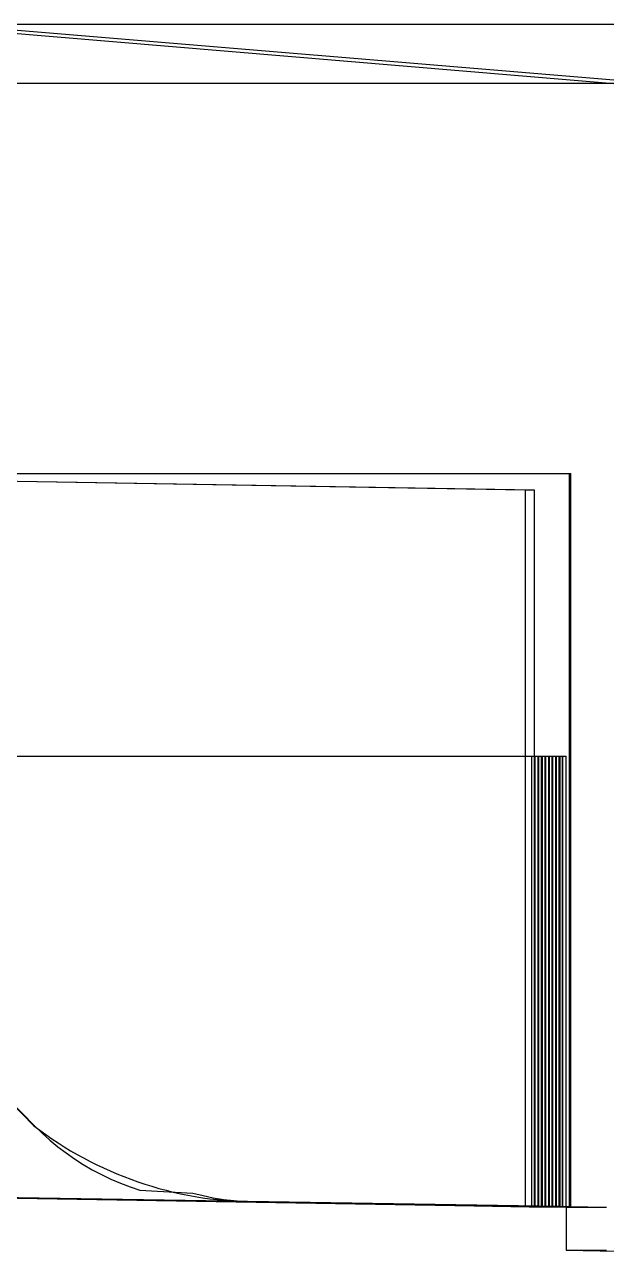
# Model space of a CAD drawing. Extents: x 0 to 233, y 0 to 414.
# Drawn here: x 100.63 to 118.82, y 68.03 to 106.51 of the extents above; entities that cross this region are included whole.
import ezdxf

# ---------------------------------------------------------------- set-up
doc = ezdxf.new("R2010")
doc.units = 0
doc.layers.add('-15N-THT. THIẾT BỊ ĐÓNG MỞ', color=40, linetype='CONTINUOUS')

# ---------------------------------------------------------------- blocks, each defined once
blk = doc.blocks.new('06 - N - SC VSD CHIẾU HÔNG ATV630U75~D11N4')
at = {"layer": '-15N-THT. THIẾT BỊ ĐÓNG MỞ'}
for p, q in [((-107.873, -100.44), (-200.189, -100.44)), ((-107.873, -102.795), (-136.133, -100.44)), ((-107.873, -102.684), (-134.872, -100.44)), ((-107.873, -102.282), (-200.23, -102.282)), ((-147.899, -114.481), (-115.293, -114.481)), ((-116.718, -115.003), (-147.673, -114.486)), ((-116.423, -115.003), (-147.648, -114.481)), ((-115.334, -137.422), (-115.334, -114.481)), ((-115.293, -137.425), (-115.293, -114.481)), ((-116.718, -115.003), (-116.718, -137.423)), ((-116.423, -115.003), (-116.718, -115.003)), ((-116.423, -137.425), (-116.423, -115.003)), ((-132.082, -134.894), (-145.414, -121.328)), ((-132.062, -134.894), (-145.392, -121.328)), ((-151.473, -123.333), (-115.431, -123.333)), ((-116.51, -137.422), (-116.51, -123.333)), ((-116.4, -137.422), (-116.4, -123.333)), ((-116.313, -137.425), (-116.313, -123.333)), ((-116.289, -137.422), (-116.289, -123.333)), ((-116.203, -137.425), (-116.203, -123.333)), ((-116.179, -137.422), (-116.179, -123.333)), ((-116.092, -137.425), (-116.092, -123.333)), ((-116.069, -137.422), (-116.069, -123.333)), ((-115.982, -137.425), (-115.982, -123.333)), ((-115.959, -137.422), (-115.959, -123.333)), ((-115.872, -137.425), (-115.872, -123.333)), ((-115.849, -137.422), (-115.849, -123.333)), ((-115.762, -137.425), (-115.762, -123.333)), ((-115.738, -137.422), (-115.738, -123.333)), ((-115.652, -137.425), (-115.652, -123.333)), ((-115.628, -137.422), (-115.628, -123.333)), ((-115.548, -137.421), (-115.548, -123.333)), ((-115.542, -137.425), (-115.542, -123.333)), ((-115.431, -137.425), (-115.431, -123.333)), ((-132.082, -134.894), (-132.062, -134.894)), ((-132.062, -134.894), (-131.829, -135.121)), ((-131.829, -135.121), (-131.588, -135.339)), ((-131.588, -135.339), (-131.337, -135.546)), ((-131.337, -135.546), (-131.079, -135.743)), ((-131.079, -135.743), (-130.812, -135.929)), ((-130.812, -135.929), (-130.539, -136.105)), ((-130.539, -136.105), (-130.258, -136.269)), ((-130.258, -136.269), (-129.971, -136.421)), ((-129.971, -136.421), (-129.677, -136.561)), ((-129.677, -136.561), (-129.379, -136.69)), ((-129.379, -136.69), (-129.075, -136.806)), ((-129.075, -136.806), (-128.767, -136.909)), ((-128.767, -136.909), (-127.109, -137)), ((-142.923, -136.988), (-116.427, -137.425)), ((-142.902, -136.988), (-116.423, -137.425)), ((-142.815, -136.988), (-116.51, -137.422)), ((-116.313, -137.425), (-142.792, -136.988)), ((-116.4, -137.422), (-142.705, -136.988)), ((-116.203, -137.425), (-142.682, -136.988)), ((-116.289, -137.422), (-142.595, -136.988)), ((-116.092, -137.425), (-142.571, -136.988)), ((-116.179, -137.422), (-142.485, -136.988)), ((-115.982, -137.425), (-142.461, -136.988)), ((-116.069, -137.422), (-142.374, -136.988)), ((-115.872, -137.425), (-142.351, -136.988)), ((-115.959, -137.422), (-142.264, -136.988)), ((-115.762, -137.425), (-142.241, -136.988)), ((-115.849, -137.422), (-142.154, -136.988)), ((-115.652, -137.425), (-142.131, -136.988)), ((-115.738, -137.422), (-142.044, -136.988)), ((-115.542, -137.425), (-142.02, -136.988)), ((-115.628, -137.422), (-141.934, -136.988)), ((-115.431, -137.425), (-141.91, -136.988)), ((-127.109, -137), (-126.794, -137.078)), ((-126.794, -137.078), (-126.475, -137.143)), ((-126.475, -137.143), (-126.154, -137.195)), ((-126.154, -137.195), (-125.831, -137.234)), ((-125.831, -137.234), (-125.507, -137.259)), ((-125.507, -137.259), (-125.182, -137.272)), ((-125.202, -137.272), (-125.202, -137.275)), ((-125.202, -137.272), (-125.182, -137.272)), ((-125.202, -137.275), (-116.594, -137.425)), ((-125.202, -137.275), (-125.182, -137.275)), ((-125.182, -137.275), (-125.182, -137.272)), ((-125.182, -137.275), (-116.718, -137.423)), ((-116.432, -137.425), (-116.718, -137.423)), ((-116.594, -137.422), (-115.437, -137.442)), ((-116.594, -137.425), (-116.594, -137.422)), ((-116.594, -137.422), (-116.432, -137.422)), ((-116.594, -137.425), (-116.432, -137.425)), ((-116.51, -137.422), (-116.423, -137.425)), ((-116.432, -137.422), (-116.423, -137.422)), ((-116.432, -137.425), (-116.432, -137.422)), ((-116.427, -137.422), (-115.334, -137.422)), ((-116.427, -137.422), (-116.423, -137.422)), ((-116.427, -137.425), (-116.427, -137.422)), ((-116.427, -137.425), (-115.293, -137.425)), ((-116.4, -137.422), (-116.313, -137.425)), ((-116.289, -137.422), (-116.203, -137.425)), ((-116.179, -137.422), (-116.092, -137.425)), ((-116.069, -137.422), (-115.982, -137.425)), ((-115.959, -137.422), (-115.872, -137.425)), ((-115.849, -137.422), (-115.762, -137.425)), ((-115.738, -137.422), (-115.652, -137.425)), ((-115.628, -137.422), (-115.542, -137.425)), ((-115.548, -137.421), (-115.293, -137.425)), ((-115.548, -137.421), (-115.431, -137.425)), ((-115.437, -137.442), (-115.437, -138.784)), ((-115.437, -137.442), (-114.177, -137.442)), ((-115.334, -137.422), (-114.177, -137.442)), ((-115.437, -138.784), (-107.873, -138.916)), ((-115.437, -138.784), (-114.177, -138.784))]:
    blk.add_line(p, q, dxfattribs=at)
blk.add_ellipse((-126.238, -129.125), major_axis=(-9.085, 3.14), ratio=0.827476, start_param=1.182461, end_param=1.959132, dxfattribs=at)

msp = doc.modelspace()

# ---------------------------------------------------------------- block references
msp.add_blockref('06 - N - SC VSD CHIẾU HÔNG ATV630U75~D11N4', (233, 206.951))

doc.saveas('drawing.dxf')
